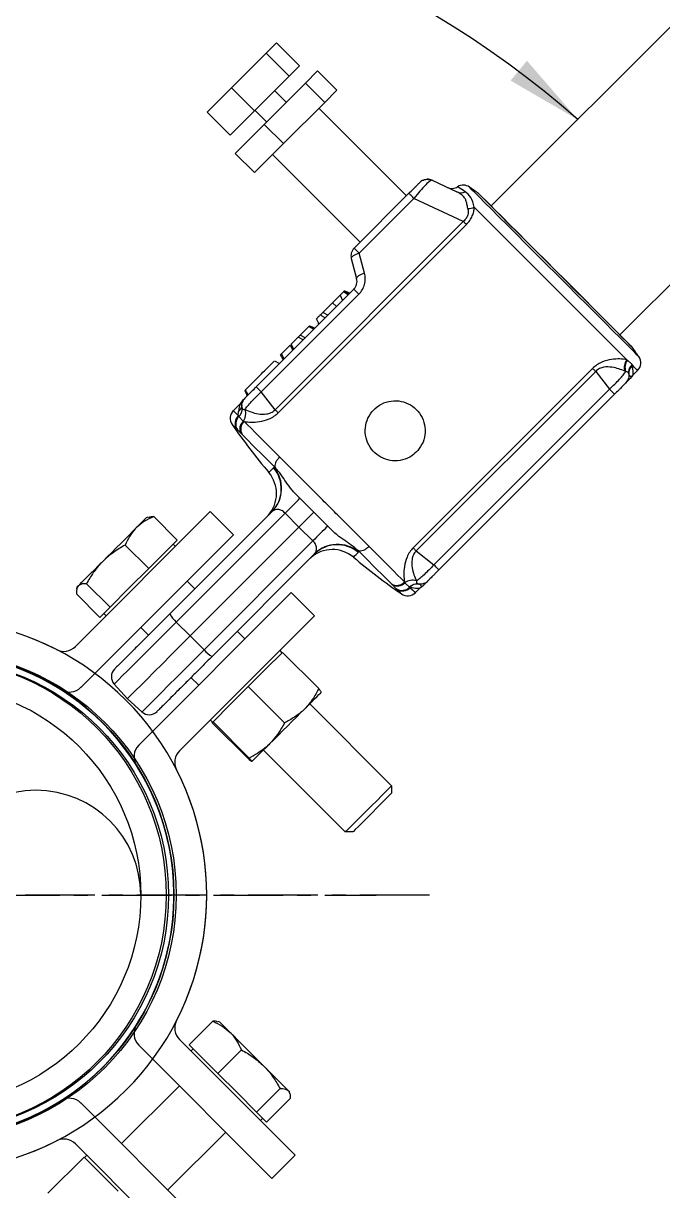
# Model space of a CAD drawing. Header units: millimetres. Extents: x 0 to 42050, y 0 to 29700.
# Drawn here: x 10502 to 11648, y 18026 to 20118 of the extents above; entities that cross this region are included whole.
import ezdxf

# ---------------------------------------------------------------- set-up
doc = ezdxf.new("R2010")
doc.units = ezdxf.units.MM
doc.header["$LTSCALE"] = 50
doc.linetypes.add('CENTERX2', pattern=[4, 2.5, -0.5, 0.5, -0.5])
doc.layers.add('9', color=7, linetype='Continuous')
doc.layers.add('KVC', color=7, linetype='Continuous')

msp = doc.modelspace()

# ---------------------------------------------------------------- linework, layer by layer
at = {"color": 1, "linetype": 'CENTERX2', "elevation": 0}
for points in [[(9442.9, 18555.2), (11134.6, 18555.2)], [(11230.4, 18555.2), (9538.7, 18555.2)]]:
    msp.add_lwpolyline(points, dxfattribs=at)
at = {"color": 1}
msp.add_arc((10338.7, 18627.4), 1754.1, 48.6832, 90, dxfattribs=at)
msp.add_solid([(11375.8, 20015.1), (11405.2, 20050.6), (11496.7, 19944.8)], dxfattribs=at)
at = {"layer": '9', "color": 7}
for centre, radius in [((10334.6, 18555.4), 437.6), ((10338.7, 18555.4), 437.6), ((10334.6, 18555.4), 423.7), ((10338.7, 18555.4), 423.7)]:
    msp.add_circle(centre, radius, dxfattribs=at)
at = {"layer": '9'}
msp.add_circle((10336.7, 18555.2), 376.1, dxfattribs=at)
msp.add_circle((10336.7, 18555.2), 376.1, dxfattribs=at)
msp.add_arc((10524.7, 18555.2), 188, 0, 180, dxfattribs=at)
at = {"layer": 'KVC', "color": 3, "linetype": 'Continuous', "lineweight": 25}
for p, q in [((11340.9, 19790.4), (12176.2, 20625.7)), ((12416.8, 20404.4), (11571.8, 19559.5)), ((11235.1, 19836.5), (11279.7, 19815.7)), ((11095.3, 19714.9), (11193.5, 19813.1)), ((11193.7, 19812.9), (11193.5, 19813.1)), ((11194.1, 19812.4), (11193.7, 19812.9)), ((11194.9, 19811.6), (11194.1, 19812.4)), ((11196, 19810.6), (11194.9, 19811.6)), ((11202.6, 19804), (11104.4, 19705.8)), ((11197.3, 19809.2), (11196, 19810.6)), ((11198.9, 19807.7), (11197.3, 19809.2)), ((11200.7, 19805.9), (11198.9, 19807.7)), ((11202.6, 19804), (11200.7, 19805.9)), ((11291, 19762.7), (11202.6, 19804)), ((11291, 19762.7), (10953.6, 19425.3)), ((10959.1, 19419.7), (11296.6, 19757.2)), ((11090.2, 19696), (11099.8, 19660.2)), ((11114, 19670), (11104.4, 19705.8)), ((10919.6, 19466.2), (11094.7, 19641.3)), ((10928.7, 19457.1), (11103.8, 19632.2)), ((11056.3, 19616.7), (11070.1, 19630.5)), ((11070.1, 19630.5), (11074.5, 19621)), ((11084.4, 19630.9), (11076.3, 19636.7)), ((11039.1, 19599.5), (11056.3, 19616.7)), ((11056.3, 19616.7), (11063.7, 19610.3)), ((11048.1, 19594.7), (11039.1, 19599.5)), ((10998.3, 19558.7), (11013.8, 19574.2)), ((11013.8, 19574.2), (11015.2, 19575.6)), ((11013.8, 19574.2), (11023, 19569.6)), ((11015.2, 19575.6), (11024.6, 19571.2)), ((10965, 19525.4), (10980.8, 19541.1)), ((10980.8, 19541.1), (10985.3, 19531.9)), ((10987, 19533.6), (10982.4, 19542.8)), ((10998.3, 19558.7), (10994.9, 19555.4)), ((11003.9, 19550.5), (10994.9, 19555.4)), ((11007.6, 19554.1), (10998.3, 19558.7)), ((10969.6, 19516.2), (10965, 19525.4)), ((10952.3, 19512.7), (10961.7, 19508.3)), ((11522.8, 19499.4), (11201.1, 19177.7)), ((11584.1, 19514.9), (11585.2, 19514.3)), ((11593.6, 19506.1), (11585.2, 19514.3)), ((11593.6, 19506.1), (11593.9, 19505.5)), ((11593.9, 19505.5), (11594.2, 19504.8)), ((11206.7, 19172.1), (11528.4, 19493.8)), ((11528.4, 19493.8), (11553.1, 19462.2)), ((11582.1, 19493.6), (11580.7, 19494.3)), ((11587.7, 19490.2), (11587.8, 19489.1)), ((11587.8, 19489.3), (11587.7, 19489.8)), ((11593, 19484.5), (11590.2, 19481.1)), ((11603.3, 19495.6), (11595.7, 19487.9)), ((10928.7, 19457.1), (10919.6, 19466.2)), ((10953.6, 19425.3), (10928.7, 19457.1)), ((11553.1, 19462.2), (11238.3, 19147.4)), ((10878.7, 19423.6), (10891.9, 19436.9)), ((10891.9, 19436.8), (10894.9, 19440.6)), ((11562.2, 19453.1), (11247.4, 19138.3)), ((10887.6, 19414.6), (10887.8, 19422.1)), ((10887.6, 19414.6), (10888.3, 19413)), ((10894.1, 19429), (10894, 19430.1)), ((10894.1, 19429), (10894.4, 19428.6)), ((10894.4, 19428.6), (10895.1, 19427.6)), ((10894.4, 19426.8), (10894.4, 19428.2)), ((10896.6, 19405), (10888.3, 19413)), ((10896.6, 19405), (10898.1, 19404.2)), ((10885.9, 19389.3), (10884.8, 19390.4)), ((10885.9, 19389.3), (10893.4, 19381.9)), ((10894.5, 19380.7), (10893.4, 19381.9)), ((10950.9, 19321.2), (10942.4, 19312.7)), ((10951.7, 19321.6), (10950.9, 19321.2)), ((10953.7, 19321.6), (10951.7, 19321.6)), ((11023.2, 19241.8), (10998, 19266.7)), ((10595.5, 19000.8), (10837.3, 19242.6)), ((10764.6, 19059.2), (10947.8, 19242.4)), ((10971.5, 19239.9), (10776.4, 19044.8)), ((10837.3, 19242.6), (10878.8, 19201.1)), ((10940.8, 19235.6), (10939.9, 19234.6)), ((10947.8, 19242.4), (10948.9, 19243.4)), ((10971.5, 19239.9), (10996.3, 19214.8)), ((11048.1, 19216.5), (11023.2, 19241.8)), ((10996.3, 19214.8), (10801.2, 19019.8)), ((10996.3, 19214.8), (11021.3, 19190.1)), ((10878.8, 19201.1), (10605.4, 18927.7)), ((10770.9, 19184.5), (10775.1, 19180.3)), ((11021.3, 19190.1), (10826.2, 18995)), ((11023.8, 19166.4), (10840.6, 18983.2)), ((11024.8, 19167.5), (11023.8, 19166.4)), ((11102.6, 19169.4), (11103.1, 19170.3)), ((11103, 19172.3), (11103.1, 19170.3)), ((11206.7, 19172.1), (11238.3, 19147.4)), ((11016, 19158.5), (11017, 19159.4)), ((10795.8, 19118.1), (10809.7, 19104.3)), ((11162.1, 19113.1), (11163.2, 19112.1)), ((11163.2, 19112.1), (11170.7, 19104.5)), ((11171.2, 19104.1), (11170.7, 19104.5)), ((11171.8, 19103.5), (11171.2, 19104.1)), ((11185.6, 19116.7), (11186.3, 19115.3)), ((11194.5, 19107), (11186.3, 19115.3)), ((11195.1, 19106.7), (11194.5, 19107)), ((11196, 19106.3), (11195.1, 19106.7)), ((11212.6, 19104.9), (11205, 19097.3)), ((11208.1, 19113.3), (11206.6, 19115.2)), ((11209.4, 19113.5), (11207.5, 19114)), ((11219.4, 19110.3), (11216, 19107.5)), ((10982.5, 19097.4), (10709.1, 18824)), ((11024, 19055.9), (10982.5, 19097.4)), ((10650.6, 19055.9), (10646.5, 19060)), ((10801.2, 19019.8), (10776.4, 19044.8)), ((10726.7, 19021.3), (10712.9, 19035.2)), ((10826.2, 18995), (10801.2, 19019.8)), ((10885.7, 19028.2), (10899.5, 19014.4)), ((10688.7, 18907.3), (10665.1, 18933.5)), ((10816.6, 18931.4), (10802.7, 18945.3)), ((10714.9, 18883.6), (10688.7, 18907.3)), ((10841.5, 18865.1), (10837.3, 18869.2)), ((10840.6, 18864.3), (10841.5, 18865.1)), ((10841.5, 18865.1), (10842.3, 18865.9)), ((10709.1, 18286.5), (10947.9, 18047.7)), ((10989.4, 18089.2), (10782.2, 18296.4)), ((10806.9, 18280), (10802.7, 18275.8)), ((10782, 18213.6), (10678.3, 18109.9)), ((10605.4, 18182.8), (10844.2, 17944)), ((10927.2, 18151.4), (10931.3, 18155.5)), ((10761.3, 18026.9), (10865, 18130.6)), ((10802.7, 17902.5), (10595.5, 18109.7)), ((10947.9, 18047.7), (10989.4, 18089.2))]:
    msp.add_line(p, q, dxfattribs=at)
at = {"layer": 'KVC', "color": 7, "linetype": 'Continuous', "lineweight": 25}
for p, q in [((10937.5, 20064.5), (10875.3, 20002.4)), ((10955.9, 20083), (10937.5, 20064.5)), ((10937.5, 20064.5), (10979, 20023.1)), ((10955.9, 20083), (10997.4, 20041.5)), ((10997.4, 20041.5), (10979, 20023.1)), ((10979, 20023.1), (10916.8, 19960.9)), ((11029.8, 20032.4), (11007.9, 20010.5)), ((11029.8, 20032.4), (11064.4, 19997.8)), ((10875.3, 20002.4), (10831.6, 19958.6)), ((10875.3, 20002.4), (10916.8, 19960.9)), ((11007.9, 20010.5), (10934.1, 19936.7)), ((11007.9, 20010.5), (11042.5, 19975.9)), ((10952.9, 19996.9), (10973.6, 19976.2)), ((11064.4, 19997.8), (11042.5, 19975.9)), ((10831.6, 19958.6), (10873.1, 19917.1)), ((10916.8, 19960.9), (10873.1, 19917.1)), ((10938.3, 19940.9), (10917.6, 19961.7)), ((11042.5, 19975.9), (10968.6, 19902.1)), ((11032, 19965.5), (11189, 19808.5)), ((10934.1, 19936.7), (10882.1, 19884.7)), ((10934.1, 19936.7), (10968.6, 19902.1)), ((10968.6, 19902.1), (10916.7, 19850.2)), ((10882.1, 19884.7), (10916.7, 19850.2)), ((11106, 19725.6), (10949.1, 19882.5)), ((10723.2, 19232.2), (10726.5, 19233.1)), ((10778, 19191.6), (10735.9, 19233.7)), ((10752.4, 19166), (10778, 19191.6)), ((10726.9, 19140.4), (10684.7, 19182.6)), ((10726.9, 19140.4), (10752.4, 19166)), ((10692.2, 19105.8), (10726.9, 19140.4)), ((10597.9, 19104.5), (10598.8, 19107.8)), ((10600.8, 19109.8), (10598.8, 19107.8)), ((10657.6, 19071.1), (10615.4, 19113.3)), ((10657.6, 19071.1), (10692.2, 19105.8)), ((10639.4, 19053), (10597.3, 19095.1)), ((10639.4, 19053), (10648.5, 19062.1)), ((10648.5, 19062.1), (10657.6, 19071.1)), ((10936, 18959.7), (10966.7, 18990.3)), ((10966.7, 18990.3), (11031.7, 18925.4)), ((10905.4, 18929), (10936, 18959.7)), ((10873.8, 18897.4), (10905.4, 18929)), ((10905.4, 18929), (10970.3, 18864)), ((11015.7, 18898.3), (11162.5, 18751.4)), ((10840.6, 18864.3), (10905.6, 18799.3)), ((10842.3, 18865.9), (10907.3, 18801)), ((11079.5, 18668.5), (10932.7, 18815.3)), ((11162.5, 18751.4), (11162.5, 18738.1)), ((11080.9, 18669.8), (11079.5, 18668.5)), ((11092.9, 18668.5), (11079.5, 18668.5)), ((11094, 18669.6), (11092.9, 18668.5)), ((10799.8, 18287), (10842, 18329.2)), ((10854.6, 18327.7), (10851.3, 18328.6)), ((10825.4, 18261.5), (10799.8, 18287)), ((10851, 18235.9), (10893.1, 18278.1)), ((10851, 18235.9), (10825.4, 18261.5)), ((10885.6, 18201.3), (10851, 18235.9)), ((10920.2, 18166.6), (10885.6, 18201.3)), ((10920.2, 18166.6), (10962.4, 18208.8)), ((10979.9, 18199.9), (10979, 18203.2)), ((10938.4, 18148.5), (10980.5, 18190.6)), ((10929.3, 18157.5), (10920.2, 18166.6)), ((10938.4, 18148.5), (10929.3, 18157.5)), ((10611.1, 18085.8), (10546.1, 18020.9)), ((10641.8, 18055.1), (10611.1, 18085.8)), ((10616.1, 18089.2), (10611.9, 18085)), ((10672.5, 18024.5), (10641.8, 18055.1))]:
    msp.add_line(p, q, dxfattribs=at)
at = {"layer": 'KVC', "color": 2, "linetype": 'Continuous', "lineweight": 25}
for p, q in [((10782.2, 18814.1), (11024, 19055.9)), ((10961.8, 18993.7), (10965.9, 18989.5)), ((10842.3, 18865.9), (10873.8, 18897.4))]:
    msp.add_line(p, q, dxfattribs=at)
at = {"layer": 'KVC', "color": 3, "linetype": 'Continuous', "lineweight": 25, "elevation": 0, "flags": 128}
for points in [[(11605.5, 19520.6), (11605.3, 19520.9), (11603, 19523.2), (11598.4, 19527.7), (11591.7, 19534.5), (11582.8, 19543.3), (11572, 19554.1), (11559.4, 19566.7), (11545.2, 19580.9), (11529.7, 19596.5), (11512.9, 19613.2), (11495.3, 19630.8), (11477.1, 19649.1), (11458.5, 19667.7), (11439.8, 19686.4), (11421.3, 19704.8), (11403.3, 19722.8), (11386.1, 19740), (11370, 19756.2), (11355, 19771.1), (11341.6, 19784.5), (11329.9, 19796.2), (11320.1, 19806.1), (11312.3, 19813.9), (11306.6, 19819.5), (11303.2, 19823), (11302, 19824.1)], [(11593.9, 19537), (11592.7, 19538.2), (11589.2, 19541.7), (11583.4, 19547.5), (11575.4, 19555.5), (11565.4, 19565.5), (11553.5, 19577.4), (11540, 19590.9), (11525, 19605.9), (11508.9, 19622.1), (11491.8, 19639.1), (11474.1, 19656.8), (11456.2, 19674.8), (11438.2, 19692.7), (11420.5, 19710.4), (11403.5, 19727.5), (11387.3, 19743.6), (11372.3, 19758.6), (11358.8, 19772.1), (11346.9, 19784), (11336.9, 19794), (11328.9, 19802), (11323.1, 19807.8), (11319.6, 19811.3), (11318.5, 19812.5)], [(11320.8, 19810.4), (11322, 19809.3), (11325.5, 19805.8), (11331.2, 19800.1), (11339, 19792.3), (11348.8, 19782.4), (11360.5, 19770.7), (11373.9, 19757.4), (11388.6, 19742.7), (11404.5, 19726.8), (11421.3, 19710), (11438.7, 19692.6), (11456.3, 19674.9), (11474, 19657.2), (11491.4, 19639.9), (11508.2, 19623.1), (11524.1, 19607.2), (11538.8, 19592.4), (11552.2, 19579.1), (11563.9, 19567.4), (11573.7, 19557.6), (11581.5, 19549.7), (11587.2, 19544), (11590.7, 19540.6), (11591.9, 19539.4)], [(11584.1, 19514.9), (11573.4, 19525.5), (11560.6, 19538.3), (11546, 19552.9), (11529.7, 19569.2), (11512, 19586.9), (11493.3, 19605.7), (11473.6, 19625.3), (11453.5, 19645.4), (11433.2, 19665.8), (11412.9, 19686), (11393.1, 19705.8), (11374.1, 19724.9), (11356, 19742.9), (11339.3, 19759.7), (11324.1, 19774.8), (11310.7, 19788.2)], [(11296.6, 19757.2), (11296, 19757.8), (11295.4, 19758.4), (11294.7, 19759.1), (11294, 19759.7), (11293.3, 19760.5), (11292.6, 19761.2), (11291.8, 19762), (11291, 19762.7)], [(11104.4, 19705.8), (11102.5, 19707.7), (11100.7, 19709.4), (11099.1, 19711), (11097.8, 19712.4), (11096.7, 19713.4), (11095.9, 19714.2), (11095.4, 19714.7), (11095.3, 19714.9)], [(11104.4, 19705.8), (11101.3, 19704.7), (11098.4, 19703.4), (11095.8, 19702.1), (11093.7, 19700.8), (11092, 19699.5), (11090.8, 19698.2), (11090.2, 19697), (11090.2, 19696)], [(11114, 19670), (11110.8, 19668.9), (11108, 19667.7), (11105.4, 19666.4), (11103.3, 19665), (11101.6, 19663.7), (11100.4, 19662.5), (11099.8, 19661.3), (11099.8, 19660.2)], [(11078.2, 19638.6), (11082.9, 19636.4), (11087.6, 19634.2)], [(11103.8, 19632.2), (11101.9, 19634.1), (11100.1, 19635.9), (11098.6, 19637.5), (11097.2, 19638.8), (11096.2, 19639.9), (11095.4, 19640.7), (11094.9, 19641.2), (11094.7, 19641.3)], [(11015.3, 19575.7), (11020, 19573.5), (11024.7, 19571.2)], [(11528.4, 19493.8), (11527.6, 19494.6), (11526.8, 19495.4), (11526.1, 19496.1), (11525.4, 19496.8), (11524.7, 19497.5), (11524, 19498.1), (11523.4, 19498.8), (11522.8, 19499.4)], [(11603.3, 19495.6), (11602.8, 19496.2), (11601, 19497.9), (11598.2, 19500.8), (11594.2, 19504.8)], [(11562.2, 19453.1), (11562, 19453.2), (11561.5, 19453.7), (11560.8, 19454.5), (11559.7, 19455.6), (11558.4, 19456.9), (11556.8, 19458.5), (11555, 19460.2), (11553.1, 19462.2)], [(10878.7, 19423.6), (10879.2, 19423), (10880.9, 19421.3), (10883.7, 19418.5), (10887.6, 19414.6)], [(10895.1, 19427.6), (10895.8, 19426.5), (10897.4, 19425.8), (10899.1, 19425.6), (10899.5, 19425.6), (10899.6, 19425.6), (10899.6, 19425.6), (10899.6, 19425.6), (10899.7, 19425.6), (10899.7, 19425.6), (10899.7, 19425.6), (10899.7, 19425.6), (10899.7, 19425.6)], [(10953.6, 19425.3), (10954.3, 19424.5), (10955.1, 19423.7), (10955.8, 19423), (10956.6, 19422.3), (10957.2, 19421.6), (10957.9, 19420.9), (10958.5, 19420.3), (10959.1, 19419.7)], [(10876.5, 19398.8), (10877, 19398.3), (10878.6, 19396.7), (10881.2, 19394.1), (10884.8, 19390.4)], [(10961.7, 19340.6), (10951.8, 19350.4), (10942.5, 19359.8), (10933.6, 19368.7), (10925.3, 19377), (10917.5, 19384.8), (10910.4, 19391.9), (10903.9, 19398.4), (10898.1, 19404.2)], [(10953.7, 19321.6), (10944.6, 19330.7), (10935.9, 19339.4), (10927.6, 19347.7), (10919.8, 19355.4), (10912.6, 19362.6), (10906, 19369.3), (10899.9, 19375.3), (10894.5, 19380.7)], [(11094.1, 19160.9), (11094.6, 19161.5), (11096.2, 19163.1), (11098.9, 19165.7), (11102.6, 19169.4)], [(11162.1, 19113.1), (11156.7, 19118.5), (11150.7, 19124.6), (11144.1, 19131.2), (11136.8, 19138.4), (11129.1, 19146.2), (11120.8, 19154.4), (11112.1, 19163.2), (11103, 19172.3)], [(11185.6, 19116.7), (11179.8, 19122.5), (11173.3, 19129), (11166.2, 19136.1), (11158.4, 19143.8), (11150.1, 19152.2), (11141.2, 19161.1), (11131.8, 19170.4), (11122, 19180.2)], [(11201.1, 19177.7), (11201.7, 19177.1), (11202.3, 19176.5), (11203, 19175.8), (11203.7, 19175.1), (11204.4, 19174.4), (11205.1, 19173.7), (11205.9, 19172.9), (11206.7, 19172.1)], [(11247.4, 19138.3), (11247.3, 19138.5), (11246.8, 19138.9), (11246, 19139.7), (11244.9, 19140.8), (11243.6, 19142.1), (11242, 19143.7), (11240.3, 19145.5), (11238.3, 19147.4)], [(11171.8, 19103.5), (11175.4, 19099.8), (11178.1, 19097.2), (11179.7, 19095.6), (11180.2, 19095.1)], [(11196, 19106.3), (11199.9, 19102.4), (11202.7, 19099.5), (11204.4, 19097.8), (11205, 19097.3)], [(11214.8, 19112.6), (11212.6, 19112.6), (11210.3, 19112.8)], [(10776.4, 19044.8), (10759.3, 19027.8), (10742.9, 19011.3), (10727.3, 18995.7), (10712.9, 18981.3), (10700, 18968.4), (10688.8, 18957.3), (10679.6, 18948.1), (10672.6, 18941), (10667.8, 18936.2), (10665.4, 18933.8), (10665.1, 18933.5)], [(10801.2, 19019.8), (10783.9, 19002.5), (10767.3, 18985.9), (10751.6, 18970.1), (10737, 18955.6), (10724, 18942.6), (10712.7, 18931.3), (10703.4, 18922), (10696.3, 18914.8), (10691.4, 18910), (10689, 18907.6), (10688.7, 18907.3)], [(10826.2, 18995), (10809.2, 18977.9), (10792.7, 18961.4), (10777.1, 18945.9), (10762.7, 18931.5), (10749.8, 18918.6), (10738.7, 18907.4), (10729.5, 18898.2), (10722.4, 18891.1), (10717.6, 18886.4), (10715.2, 18883.9), (10714.9, 18883.6)]]:
    msp.add_lwpolyline(points, dxfattribs=at)
at = {"layer": 'KVC', "color": 7, "linetype": 'Continuous', "lineweight": 25, "elevation": 0, "flags": 128}
for points in [[(10704.7, 19213.7), (10710.1, 19219.1), (10714.7, 19223.7), (10718.3, 19227.3), (10721, 19230), (10722.7, 19231.6), (10723.2, 19232.2), (10723.2, 19232.2)], [(10644.5, 19153.5), (10652.5, 19161.5), (10660.6, 19169.6), (10668.7, 19177.7), (10676.7, 19185.7), (10684.5, 19193.4), (10691.8, 19200.7), (10698.6, 19207.5), (10704.7, 19213.7)], [(10600.8, 19109.8), (10603.4, 19112.3), (10606.9, 19115.9), (10611.4, 19120.4), (10616.7, 19125.7), (10622.8, 19131.8), (10629.6, 19138.5), (10636.8, 19145.8), (10644.5, 19153.5)], [(11006.6, 18889.1), (11013.2, 18895.8), (11019.2, 18901.8), (11024.4, 18907), (11028.8, 18911.4), (11032.2, 18914.8), (11034.7, 18917.2), (11036.1, 18918.6), (11036.4, 18919)], [(10944.4, 18826.9), (10951.7, 18834.3), (10959.5, 18842.1), (10967.5, 18850.1), (10975.7, 18858.2), (10983.8, 18866.3), (10991.7, 18874.3), (10999.3, 18881.9), (11006.6, 18889.1)], [(10912, 18794.6), (10912.7, 18795.3), (10914.5, 18797.1), (10917.3, 18799.9), (10921.1, 18803.6), (10925.7, 18808.3), (10931.2, 18813.8), (10937.5, 18820.1), (10944.4, 18826.9)], [(11162.5, 18751.4), (11161.4, 18750.4), (11158, 18747), (11152.5, 18741.4), (11145.1, 18734), (11136.3, 18725.2), (11126.6, 18715.5), (11116.6, 18705.5), (11106.9, 18695.8), (11097.9, 18686.9), (11090.4, 18679.3), (11084.6, 18673.5), (11080.9, 18669.8)], [(11162.5, 18738.1), (11162.5, 18738.1), (11161.3, 18736.9), (11157.7, 18733.3), (11152.2, 18727.8), (11144.9, 18720.5), (11136.5, 18712.1), (11127.5, 18703.1), (11118.5, 18694.1), (11110.1, 18685.7), (11102.9, 18678.5), (11097.4, 18673), (11094, 18669.6)], [(10873.1, 18309.2), (10867.7, 18314.6), (10863.1, 18319.1), (10859.5, 18322.8), (10856.8, 18325.5), (10855.2, 18327.1), (10854.6, 18327.7), (10854.6, 18327.7)], [(10933.3, 18249), (10925.3, 18256.9), (10917.2, 18265.1), (10909.1, 18273.2), (10901.1, 18281.2), (10893.4, 18288.9), (10886.1, 18296.2), (10879.3, 18303), (10873.1, 18309.2)], [(10977, 18205.3), (10974.5, 18207.8), (10970.9, 18211.4), (10966.4, 18215.9), (10961.1, 18221.2), (10955, 18227.3), (10948.3, 18234), (10941, 18241.3), (10933.3, 18249)], [(10977, 18205.3), (10978.6, 18203.7), (10979, 18203.2)]]:
    msp.add_lwpolyline(points, dxfattribs=at)
at = {"layer": 'KVC', "color": 3, "linetype": 'Continuous', "lineweight": 25}
for centre, radius, start, end in [((11226.8, 19818.7), 19.6, 113.976, 135), ((11226.8, 19818.7), 19.6, 65, 91.932), ((11286.6, 19831), 16.9, 245.7105, 296.5766), ((11290.8, 19808.1), 19.6, 55.1141, 120.527), ((10603, 18821.6), 1222.2, 54.1691, 55.1141), ((11307, 19796.6), 19.6, 45, 54.1691), ((11300.2, 19812.8), 26.8, 267.6205, 293.0525), ((11109.1, 19701), 19.6, 135, 195), ((11578, 19525.6), 19.6, 35.8309, 45), ((10603, 18821.6), 1222.2, 34.8859, 35.8309), ((11589.5, 19509.4), 19.6, 315, 34.8859), ((11602, 19501.3), 22.5, 143.0082, 198.2377), ((11603, 19501), 22.1, 143.2198, 199.5281), ((11604.8, 19492.8), 17.4, 130.292, 188.6881), ((11605, 19492.1), 17.4, 129.733, 187.5566), ((11605.4, 19491.1), 17.7, 129.4505, 185.7859), ((11568.4, 19486.9), 19.6, 315, 343.2823), ((11609.5, 19474.1), 19.6, 135, 147.8386), ((10913.4, 19432.3), 19.6, 135, 163.6738), ((10892.4, 19409.9), 19.4, 135, 214.8797), ((10900.9, 19400.8), 19.1, 133.8077, 212.9037), ((10876.9, 19426.2), 17.5, 310.9303, 9.0214), ((11879.1, 20097.7), 1222.2, 214.8797, 219.9637), ((10902, 19399.7), 19.1, 135.5642, 212.8112), ((10910.8, 19390.3), 18.9, 132.4697, 210.3629), ((10897.4, 19275), 58.7, 318.6679, 39.9637), ((10906.4, 19283.5), 58.3, 315.2523, 40.2781), ((10906.1, 19284.1), 59.1, 316.4289, 39.4082), ((10422, 19810.1), 791.9, 313.937, 316.6613), ((11591.6, 18640.6), 791.9, 133.3387, 136.063), ((11065.5, 19124.7), 59.1, 50.5918, 133.5711), ((11056.4, 19116), 58.7, 50.0363, 131.3203), ((11064.9, 19125), 58.3, 49.722, 134.7475), ((11879.1, 20097.7), 1222.2, 230.0363, 235.1203), ((11171.7, 19129.4), 18.9, 239.637, 317.5306), ((11172.7, 19128.3), 18.8, 239.4159, 316.2441), ((11181.1, 19120.6), 19.1, 237.2033, 314.5802), ((11181.5, 19120.2), 19.1, 237.1689, 315.2209), ((11182.2, 19119.5), 19.1, 237.1143, 316.2026), ((11199.6, 19097.5), 22.2, 70.6729, 126.6257), ((11207.7, 19095.6), 17.4, 81.2848, 139.2743), ((11208.4, 19095.5), 17.4, 82.4217, 139.925), ((11226.4, 19091), 19.6, 122.1614, 135), ((11213.6, 19132.1), 19.6, 293.3441, 315), ((11191.3, 19111), 19.4, 235.1203, 315), ((10807.8, 19082.4), 49, 208.2697, 230.179), ((10336.7, 18555.2), 494.3, 62.9462, 207.0538), ((10336.7, 18555.2), 494.3, 332.9462, 117.0538), ((10574.8, 19021.5), 29.3, 242.9462, 315), ((10336.7, 18555.2), 435.6, 57.7572, 212.2428), ((10336.7, 18555.2), 435.6, 327.7572, 122.2428), ((10863.9, 19026.3), 49, 219.8215, 241.7291), ((10679.6, 18946.6), 19.6, 135, 222), ((10584.7, 18948.5), 29.3, 237.7572, 315), ((10728, 18898.2), 19.6, 228, 315), ((10729.9, 18803.3), 29.3, 135, 212.2428), ((10803, 18793.4), 29.3, 135, 207.0538), ((10336.7, 18555.2), 435.6, 147.7572, 302.2428), ((10336.7, 18555.2), 435.6, 237.7572, 32.2428), ((10336.7, 18555.2), 494.3, 152.9462, 297.0538), ((10336.7, 18555.2), 494.3, 242.9462, 27.0538), ((10803, 18317.1), 29.3, 152.9462, 225), ((10729.9, 18307.2), 29.3, 147.7572, 225), ((10584.7, 18162), 29.3, 45, 122.2428), ((10574.8, 18088.9), 29.3, 45, 117.0538)]:
    msp.add_arc(centre, radius, start, end, dxfattribs=at)
for points, knots in [([(11193.5, 19813.1), (11196, 19815.6), (11199.9, 19819.4), (11204.4, 19824), (11207.5, 19827.1), (11210, 19829.6), (11212.4, 19831.9), (11212.7, 19832.3), (11213, 19832.6)], [0, 0, 0, 0, 0.244672, 0.372857, 0.500002, 0.627029, 0.755328, 1, 1, 1, 1]), ([(11235.1, 19836.5), (11234, 19836.3), (11231.9, 19836), (11224, 19828.9), (11213.7, 19817.7), (11206.2, 19808.5), (11202.6, 19804)], [0, 0, 0, 0, 0.2429669, 0.5000015, 0.7570334, 1, 1, 1, 1]), ([(11217.6, 19836), (11218.9, 19836.6), (11221.6, 19837.8), (11225.9, 19838.3), (11230, 19837.9), (11232.4, 19836.8), (11233.5, 19836.3)], [0, 0, 0, 0, 0.254436, 0.509296, 0.759234, 1, 1, 1, 1]), ([(11262.3, 19823.8), (11263.8, 19823.2), (11266.7, 19822.1), (11271.6, 19821.8), (11276.4, 19822.6), (11279.3, 19824.1), (11280.7, 19824.8)], [0, 0, 0, 0, 0.247324, 0.500948, 0.754104, 1, 1, 1, 1]), ([(11299.1, 19786.1), (11298.6, 19788.7), (11297.7, 19793.9), (11296, 19800), (11293, 19805.9), (11287.7, 19811.4), (11282.4, 19814.2), (11279.7, 19815.7)], [0, 0, 0, 0, 0.175163, 0.342744, 0.499838, 0.74912, 1, 1, 1, 1]), ([(11294.2, 19815.9), (11290, 19818.7), (11282, 19823.9), (11281.5, 19824.3), (11281.2, 19824.5)], [0, 0, 0, 0, 0.525758, 1, 1, 1, 1]), ([(11310.7, 19788.2), (11308.9, 19794.6), (11305.1, 19807.5), (11297.8, 19813.1), (11294.2, 19815.9)], [0, 0, 0, 0, 0.499445, 1, 1, 1, 1]), ([(11299.1, 19786.1), (11299.4, 19784.1), (11299.9, 19780.3), (11299.2, 19774.1), (11296.5, 19767.8), (11292.8, 19764.4), (11291, 19762.7)], [0, 0, 0, 0, 0.272777, 0.500434, 0.749878, 1, 1, 1, 1]), ([(11296.6, 19757.2), (11298.7, 19759.6), (11303.1, 19764.4), (11307.3, 19772.5), (11310, 19780.6), (11310.5, 19785.6), (11310.7, 19788.2)], [0, 0, 0, 0, 0.25094, 0.499242, 0.738392, 1, 1, 1, 1]), ([(11103.8, 19632.2), (11106, 19634.8), (11110.5, 19640), (11114.4, 19649.7), (11115.9, 19660), (11114.6, 19666.7), (11114, 19670)], [0, 0, 0, 0, 0.241354, 0.493336, 0.749022, 1, 1, 1, 1]), ([(11094.7, 19641.3), (11095.8, 19642.6), (11098.1, 19645.3), (11100, 19650.1), (11100.7, 19655.2), (11100.1, 19658.5), (11099.8, 19660.2)], [0, 0, 0, 0, 0.2313475, 0.4759945, 0.7195793, 1, 1, 1, 1]), ([(11076.3, 19636.7), (11075.8, 19636.2), (11074.8, 19635.2), (11073.2, 19633.6), (11071.9, 19632.3), (11070.9, 19631.3), (11070.2, 19630.6), (11069.8, 19630.2), (11070.1, 19630.5), (11070.1, 19630.5), (11070.1, 19630.5)], [0, 0, 0, 0, 0.0723334, 0.1446481, 0.2001943, 0.2560181, 0.3047503, 0.3911182, 0.7839019, 1, 1, 1, 1]), ([(11077.7, 19638.1), (11077.5, 19637.9), (11077.1, 19637.5), (11076.6, 19637), (11076.3, 19636.7)], [0, 0, 0, 0, 0.481982, 1, 1, 1, 1]), ([(11077.7, 19638.1), (11079, 19637.4), (11081.2, 19636.3), (11084.2, 19634.7), (11085.9, 19633.8), (11086.8, 19633.3)], [0, 0, 0, 0, 0.436607, 0.718305, 1, 1, 1, 1]), ([(11034.8, 19595.2), (11034.3, 19594.7), (11033, 19593.4), (11031, 19591.5), (11029.4, 19589.8), (11028.5, 19588.9), (11028, 19588.4), (11027.8, 19588.2), (11027.8, 19588.2), (11027.8, 19588.2)], [0, 0, 0, 0, 0.183403, 0.522091, 0.656508, 0.792213, 0.868913, 0.929008, 1, 1, 1, 1]), ([(11032.2, 19578.8), (11031.5, 19580.4), (11030, 19583.5), (11028.6, 19586.7), (11027.8, 19588.2)], [0, 0, 0, 0, 0.500002, 1, 1, 1, 1]), ([(11039.1, 19599.5), (11038.7, 19599.1), (11038, 19598.4), (11036.9, 19597.3), (11035.8, 19596.2), (11035, 19595.4), (11034.8, 19595.2)], [0, 0, 0, 0, 0.296082, 0.592152, 0.891061, 1, 1, 1, 1]), ([(11043, 19589.6), (11041.7, 19590.6), (11038.9, 19592.4), (11036.2, 19594.3), (11034.8, 19595.2)], [0, 0, 0, 0, 0.500001, 1, 1, 1, 1]), ([(11015.3, 19575.7), (11015.4, 19575.8), (11015.5, 19575.9), (11015.4, 19575.8), (11015.3, 19575.7), (11015.2, 19575.6)], [0, 0, 0, 0, 0.102365, 0.402083, 1, 1, 1, 1]), ([(10994.9, 19555.4), (10994.6, 19555), (10993.8, 19554.2), (10992.1, 19552.5), (10990, 19550.4), (10987.8, 19548.2), (10985.9, 19546.3), (10983.8, 19544.2), (10983, 19543.4), (10982.4, 19542.8)], [0, 0, 0, 0, 0.1047, 0.218407, 0.357681, 0.514315, 0.632637, 0.742377, 1, 1, 1, 1]), ([(10965, 19525.4), (10964.6, 19525), (10964, 19524.4), (10963.5, 19523.9), (10963.5, 19523.9), (10963.5, 19523.9)], [0, 0, 0, 0, 0.635622, 0.875114, 1, 1, 1, 1]), ([(10967.9, 19514.4), (10967.1, 19516), (10965.7, 19519.1), (10964.2, 19522.3), (10963.5, 19523.9)], [0, 0, 0, 0, 0.499994, 1, 1, 1, 1]), ([(10900.6, 19461), (10901.6, 19462), (10903.6, 19464), (10908.5, 19468.9), (10916, 19476.4), (10926.2, 19486.6), (10936.5, 19496.9), (10944.3, 19504.7), (10949.1, 19509.5), (10952.1, 19512.5), (10951.9, 19512.3), (10951.8, 19512.2)], [0, 0, 0, 0, 0.0744689, 0.1575571, 0.2548519, 0.4075341, 0.5711358, 0.6774603, 0.7834527, 0.9016713, 1, 1, 1, 1]), ([(11584.1, 19514.9), (11580, 19515.5), (11572.1, 19516.6), (11556.7, 19515.8), (11542.3, 19512.2), (11530.5, 19506.1), (11525.3, 19501.6), (11522.8, 19499.4)], [0, 0, 0, 0, 0.258085, 0.499506, 0.751926, 0.880248, 1, 1, 1, 1]), ([(11580.7, 19494.3), (11573.5, 19497.2), (11562.6, 19501.5), (11545.6, 19502.4), (11536.5, 19499.7), (11531.5, 19496.9), (11529.4, 19494.8), (11528.4, 19493.8)], [0, 0, 0, 0, 0.498661, 0.748501, 0.874746, 0.939231, 1, 1, 1, 1]), ([(11595.7, 19487.9), (11595.8, 19488.9), (11596.2, 19490.9), (11594.8, 19500.1), (11594.2, 19504.8)], [0, 0, 0, 0, 0.50123, 1, 1, 1, 1]), ([(11553.1, 19462.2), (11556.3, 19465.2), (11562.8, 19471.3), (11571.2, 19480), (11578.1, 19487.9), (11580.8, 19491.7), (11582.1, 19493.6)], [0, 0, 0, 0, 0.249665, 0.498478, 0.74209, 1, 1, 1, 1]), ([(11586.8, 19491.6), (11586.6, 19492), (11585.9, 19493.3), (11583.6, 19493.5), (11582.1, 19493.6)], [0, 0, 0, 0, 0.312223, 1, 1, 1, 1]), ([(11590.2, 19481.1), (11589.5, 19480.4), (11588.1, 19479), (11583.2, 19474.1), (11582.5, 19473.4), (11582.2, 19473.1)], [0, 0, 0, 0, 0.321356, 0.673135, 1, 1, 1, 1]), ([(11586.9, 19491.6), (11587.2, 19490.7), (11588, 19488.2), (11587.9, 19483.6), (11586.7, 19480.3), (11586.1, 19478.6)], [0, 0, 0, 0, 0.217215, 0.609083, 1, 1, 1, 1]), ([(11587.7, 19490.2), (11587.7, 19490.3), (11587.6, 19490.8), (11587.1, 19491.2), (11586.8, 19491.6)], [0, 0, 0, 0, 0.114036, 1, 1, 1, 1]), ([(11587, 19491.3), (11587.3, 19490.6), (11587.7, 19489.7), (11587.7, 19488.9), (11587.7, 19488.8)], [0, 0, 0, 0, 0.972107, 1, 1, 1, 1]), ([(11592.9, 19484.5), (11592.9, 19484.5), (11592.7, 19484.5), (11591.9, 19484.6), (11590.8, 19485), (11589.6, 19485.7), (11588.5, 19487), (11588, 19488.6), (11587.8, 19489.3)], [0, 0, 0, 0, 0.180147, 0.329244, 0.500355, 0.640102, 0.847201, 1, 1, 1, 1]), ([(10903.7, 19450.3), (10903, 19451.9), (10901.5, 19455), (10900.1, 19458.2), (10899.3, 19459.7)], [0, 0, 0, 0, 0.500005, 1, 1, 1, 1]), ([(10899.6, 19446.2), (10899.8, 19446.4), (10900.2, 19446.8), (10902.7, 19449.3), (10905.3, 19451.8), (10908.4, 19455), (10913.1, 19459.7), (10917.1, 19463.6), (10919.6, 19466.2)], [0, 0, 0, 0, 0.247485, 0.379032, 0.50893, 0.637281, 0.764819, 1, 1, 1, 1]), ([(10899.7, 19425.6), (10901, 19427.5), (10903.7, 19431.4), (10910.8, 19439.5), (10919.3, 19448.2), (10925.6, 19454.2), (10928.7, 19457.1)], [0, 0, 0, 0, 0.260583, 0.514957, 0.761294, 1, 1, 1, 1]), ([(10905.3, 19451.8), (10904.5, 19453.4), (10902.9, 19456.4), (10901.4, 19459.5), (10900.6, 19461)], [0, 0, 0, 0, 0.5, 1, 1, 1, 1]), ([(11582.2, 19473.1), (11582, 19472.8), (11581.6, 19472.4), (11579.1, 19470), (11576.5, 19467.4), (11573.3, 19464.2), (11568.7, 19459.5), (11564.7, 19455.6), (11562.2, 19453.1)], [0, 0, 0, 0, 0.247485, 0.379032, 0.508931, 0.637281, 0.764817, 1, 1, 1, 1]), ([(10891.9, 19436.8), (10891.2, 19435.6), (10889.7, 19433.2), (10888.4, 19425.8), (10887.8, 19422.1)], [0, 0, 0, 0, 0.4988936, 1, 1, 1, 1]), ([(10894.9, 19427.6), (10894.6, 19428.5), (10893.8, 19431), (10893.9, 19435.6), (10895.1, 19438.9), (10895.7, 19440.6)], [0, 0, 0, 0, 0.225006, 0.613016, 1, 1, 1, 1]), ([(10893.9, 19433.9), (10894, 19435.1), (10894.1, 19437.4), (10894.5, 19439.9), (10894.7, 19440.4), (10894.9, 19440.6)], [0, 0, 0, 0, 0.329299, 0.675689, 1, 1, 1, 1]), ([(10894.9, 19440.6), (10895, 19440.7), (10895.6, 19442.2), (10896.8, 19443.3), (10897.8, 19444.4)], [0, 0, 0, 0, 0.075173, 1, 1, 1, 1]), ([(11209.5, 19352.2), (11212.9, 19357.1), (11219.9, 19366.8), (11223.6, 19384.8), (11221.5, 19402.9), (11213.4, 19419.5), (11200.4, 19432.3), (11184.1, 19440.1), (11166.2, 19442.2), (11148.3, 19438.3), (11132.6, 19428.6), (11121.2, 19414.4), (11115.1, 19397.5), (11114.7, 19379.3), (11120.5, 19361.9), (11131.7, 19347.3), (11146.8, 19337.4), (11164.3, 19332.9), (11182.4, 19334.4), (11198.3, 19341.2), (11206.1, 19348.8), (11209.5, 19352.2)], [0, 0, 0, 0, 0.052929, 0.105819, 0.159639, 0.213738, 0.266673, 0.318838, 0.371736, 0.4258, 0.479674, 0.532216, 0.584391, 0.637701, 0.691906, 0.745388, 0.797696, 0.850144, 0.903814, 0.957985, 1, 1, 1, 1]), ([(10893.9, 19433.9), (10893.8, 19432.8), (10893.5, 19430.6), (10892.1, 19427.4), (10890.3, 19424.5), (10888.6, 19422.9), (10887.8, 19422.1)], [0, 0, 0, 0, 0.247878, 0.500051, 0.7522, 1, 1, 1, 1]), ([(10896.6, 19405), (10897.5, 19406.5), (10899.5, 19409.5), (10900.9, 19415), (10901.1, 19420.5), (10900.1, 19423.9), (10899.7, 19425.6)], [0, 0, 0, 0, 0.245739, 0.501012, 0.755743, 1, 1, 1, 1]), ([(10898.1, 19404.2), (10902.2, 19403.6), (10910.1, 19402.5), (10925.4, 19403.4), (10939.7, 19406.9), (10951.5, 19413), (10956.6, 19417.5), (10959.1, 19419.7)], [0, 0, 0, 0, 0.258212, 0.499505, 0.751869, 0.880201, 1, 1, 1, 1]), ([(10899.7, 19425.6), (10907, 19422.5), (10918, 19417.9), (10935.5, 19416.6), (10945, 19419.2), (10950.3, 19422.1), (10952.5, 19424.2), (10953.6, 19425.3)], [0, 0, 0, 0, 0.498734, 0.748558, 0.874811, 0.939405, 1, 1, 1, 1]), ([(10893.4, 19381.9), (10892.5, 19383.6), (10890.7, 19387.1), (10890.6, 19393.5), (10892.4, 19399.9), (10895.2, 19403.3), (10896.6, 19405)], [0, 0, 0, 0, 0.242549, 0.5, 0.757447, 1, 1, 1, 1]), ([(10961.7, 19340.6), (10960.1, 19338.9), (10957.1, 19335.6), (10954.2, 19330.2), (10952.8, 19325.1), (10953.4, 19322.8), (10953.7, 19321.6)], [0, 0, 0, 0, 0.2500005, 0.5000018, 0.749998, 1, 1, 1, 1]), ([(11122, 19180.2), (11115.8, 19186.4), (11103.4, 19198.9), (11083.4, 19218.9), (11062.8, 19239.5), (11041.8, 19260.4), (11020.9, 19281.4), (11000.3, 19302), (10980.3, 19322), (10967.9, 19334.4), (10961.7, 19340.6)], [0, 0, 0, 0, 0.124999, 0.249999, 0.375, 0.5, 0.625, 0.75, 0.875, 1, 1, 1, 1]), ([(10998, 19266.7), (10996.7, 19267.9), (10993.7, 19270.7), (10989, 19275.6), (10981.6, 19283.8), (10973.5, 19294.8), (10964.7, 19309), (10957.4, 19317.3), (10953.7, 19321.6)], [0, 0, 0, 0, 0.069727, 0.158577, 0.267617, 0.515846, 0.753065, 1, 1, 1, 1]), ([(10971.5, 19239.9), (10970.5, 19240.9), (10968.6, 19242.8), (10965.4, 19244.8), (10962.1, 19246.1), (10957.9, 19246.8), (10953.2, 19246.2), (10950.3, 19244.3), (10948.9, 19243.4)], [0, 0, 0, 0, 0.12301, 0.2505851, 0.3694019, 0.5002629, 0.7497059, 1, 1, 1, 1]), ([(10996.3, 19214.8), (11000.8, 19219.4), (11010, 19228.6), (11018.7, 19237.3), (11022.6, 19241.2), (11023.2, 19241.8)], [0, 0, 0, 0, 0.451319, 0.902621, 1, 1, 1, 1]), ([(11103, 19172.3), (11094.5, 19179.3), (11084, 19188), (11071.9, 19194.8), (11069.9, 19196.8), (11069.9, 19196.8), (11069.9, 19196.8), (11069.8, 19196.9), (11069.7, 19197), (11069.1, 19197.4), (11066.8, 19199.2), (11059.6, 19205), (11053, 19211.6), (11048.1, 19216.5)], [0, 0, 0, 0, 0.48104, 0.602181, 0.602187, 0.602227, 0.602336, 0.602744, 0.604322, 0.610506, 0.634933, 0.730908, 1, 1, 1, 1]), ([(11024.8, 19167.5), (11025.8, 19168.9), (11027.6, 19171.7), (11028.2, 19176.5), (11027.5, 19180.7), (11026.2, 19184), (11024.2, 19187.2), (11022.3, 19189.1), (11021.3, 19190.1)], [0, 0, 0, 0, 0.250383, 0.499913, 0.630837, 0.749678, 0.87712, 1, 1, 1, 1]), ([(11122, 19180.2), (11120.4, 19178.7), (11117, 19175.7), (11111.6, 19172.7), (11106.6, 19171.3), (11104.2, 19172), (11103, 19172.3)], [0, 0, 0, 0, 0.250002, 0.499995, 0.750001, 1, 1, 1, 1]), ([(11201.1, 19177.7), (11199, 19175.2), (11194.4, 19170.1), (11188.4, 19158.3), (11184.7, 19143.8), (11183.9, 19128.5), (11185, 19120.6), (11185.6, 19116.7)], [0, 0, 0, 0, 0.11976, 0.2485, 0.500441, 0.749848, 1, 1, 1, 1]), ([(11206.7, 19172.1), (11205.7, 19171.1), (11203.5, 19168.9), (11200.6, 19163.7), (11198, 19154.2), (11199.3, 19136.8), (11203.8, 19125.7), (11206.9, 19118.4)], [0, 0, 0, 0, 0.060556, 0.125313, 0.251253, 0.501034, 1, 1, 1, 1]), ([(11238.3, 19147.4), (11235.3, 19144.2), (11229.2, 19137.7), (11220.5, 19129.3), (11212.6, 19122.4), (11208.8, 19119.8), (11206.9, 19118.4)], [0, 0, 0, 0, 0.2496619, 0.4984818, 0.7420887, 1, 1, 1, 1]), ([(11247.4, 19138.3), (11244.9, 19135.8), (11241, 19131.8), (11236.3, 19127.2), (11233.1, 19124), (11230.5, 19121.4), (11228.1, 19118.9), (11227.7, 19118.5), (11227.4, 19118.3)], [0, 0, 0, 0, 0.235179, 0.362604, 0.491069, 0.620855, 0.752515, 1, 1, 1, 1]), ([(11212.6, 19104.8), (11211.6, 19104.7), (11209.7, 19104.3), (11200.5, 19105.6), (11196, 19106.3)], [0, 0, 0, 0, 0.501277, 1, 1, 1, 1]), ([(11206.9, 19118.4), (11207.1, 19116.9), (11207.5, 19113.9), (11209.4, 19113.2), (11210.3, 19112.8)], [0, 0, 0, 0, 0.492427, 1, 1, 1, 1]), ([(11221.9, 19114.4), (11220.2, 19113.8), (11216.9, 19112.6), (11212.3, 19112.5), (11209.8, 19113.3), (11208.9, 19113.6)], [0, 0, 0, 0, 0.392765, 0.786487, 1, 1, 1, 1]), ([(11216, 19107.6), (11216, 19107.7), (11216, 19107.9), (11215.8, 19109.1), (11215.1, 19110.5), (11213.6, 19112), (11211.6, 19112.5), (11210.7, 19112.8)], [0, 0, 0, 0, 0.20591, 0.384544, 0.582015, 0.810603, 1, 1, 1, 1]), ([(11227.4, 19118.3), (11227.1, 19118), (11226.4, 19117.3), (11221.5, 19112.4), (11220.1, 19111), (11219.4, 19110.3)], [0, 0, 0, 0, 0.3263293, 0.6776273, 1, 1, 1, 1]), ([(10764.6, 19059.2), (10758.3, 19053), (10745.5, 19040.1), (10726.9, 19021.5), (10709.2, 19003.9), (10693.7, 18988.3), (10681.1, 18975.7), (10672.1, 18966.8), (10666.7, 18961.4), (10666.1, 18960.7), (10665.8, 18960.4)], [0, 0, 0, 0, 0.1175276, 0.241234, 0.369432, 0.5, 0.630568, 0.758766, 0.8824725, 1, 1, 1, 1]), ([(10840.6, 18983.2), (10834.4, 18976.9), (10821.6, 18964.1), (10802.9, 18945.4), (10785.3, 18927.8), (10769.7, 18912.2), (10757.1, 18899.7), (10748.2, 18890.7), (10742.8, 18885.3), (10742.1, 18884.7), (10741.8, 18884.3)], [0, 0, 0, 0, 0.117528, 0.241234, 0.369432, 0.5, 0.630568, 0.758766, 0.882472, 1, 1, 1, 1])]:
    msp.add_open_spline(points, degree=3, knots=knots, dxfattribs=at)
at = {"layer": 'KVC', "color": 7, "linetype": 'Continuous', "lineweight": 25}
for points, knots in [([(10735.9, 19233.7), (10730.1, 19231.1), (10718.6, 19225.9), (10709.4, 19217.8), (10704.7, 19213.7)], [0, 0, 0, 0, 0.495458, 1, 1, 1, 1]), ([(10727.2, 19232.3), (10728.4, 19232.9), (10730.7, 19234.1), (10734.2, 19233.8), (10735.9, 19233.7)], [0, 0, 0, 0, 0.536185, 1, 1, 1, 1]), ([(10704.7, 19213.7), (10704.1, 19213.1), (10699.6, 19208.4), (10692.2, 19198.6), (10687.2, 19187.9), (10684.7, 19182.6)], [0, 0, 0, 0, 0.070089, 0.530784, 1, 1, 1, 1]), ([(10684.7, 19182.6), (10677.5, 19178.5), (10663.1, 19170.3), (10650.7, 19159.1), (10644.5, 19153.5)], [0, 0, 0, 0, 0.4954557, 1, 1, 1, 1]), ([(10644.5, 19153.5), (10643.7, 19152.7), (10637.5, 19146.4), (10627, 19133.5), (10619.3, 19120.1), (10615.4, 19113.3)], [0, 0, 0, 0, 0.070089, 0.530784, 1, 1, 1, 1]), ([(10600.8, 19109.8), (10600.1, 19108.9), (10597.3, 19105.5), (10597.3, 19099.5), (10597.3, 19095.1)], [0, 0, 0, 0, 0.268633, 1, 1, 1, 1]), ([(10615.4, 19113.3), (10613.8, 19113.4), (10607.6, 19113.7), (10603.7, 19111.4), (10600.8, 19109.8)], [0, 0, 0, 0, 0.257551, 1, 1, 1, 1]), ([(11031.7, 18925.4), (11028.3, 18918.8), (11021.3, 18905.6), (11011.5, 18894.7), (11006.6, 18889.1)], [0, 0, 0, 0, 0.495459, 1, 1, 1, 1]), ([(11036.4, 18919), (11036.4, 18919), (11036.5, 18919.2), (11035.6, 18920.7), (11033, 18923.8), (11031.7, 18925.4)], [0, 0, 0, 0, 0.07009, 0.530785, 1, 1, 1, 1]), ([(11006.6, 18889.1), (11005.8, 18888.4), (11000.3, 18883), (10988.7, 18873.8), (10976.5, 18867.3), (10970.3, 18864)], [0, 0, 0, 0, 0.070091, 0.530784, 1, 1, 1, 1]), ([(10970.3, 18864), (10968.5, 18860.5), (10961.5, 18847), (10951.7, 18835.5), (10944.4, 18826.9)], [0, 0, 0, 0, 0.257552, 1, 1, 1, 1]), ([(10944.4, 18826.9), (10941.4, 18824.1), (10930.4, 18813.8), (10917.1, 18806.4), (10907.3, 18801)], [0, 0, 0, 0, 0.268633, 1, 1, 1, 1]), ([(10912, 18794.6), (10912, 18794.6), (10911.8, 18794.5), (10910.3, 18795.4), (10907.2, 18798), (10905.6, 18799.3)], [0, 0, 0, 0, 0.07009, 0.5307846, 1, 1, 1, 1]), ([(10907.3, 18801), (10908.7, 18799.3), (10911.6, 18795.9), (10911.9, 18795), (10912, 18794.6)], [0, 0, 0, 0, 0.495458, 1, 1, 1, 1]), ([(10850.6, 18327.8), (10849.4, 18328.4), (10847.2, 18329.6), (10843.6, 18329.3), (10842, 18329.2)], [0, 0, 0, 0, 0.536185, 1, 1, 1, 1]), ([(10842, 18329.2), (10847.7, 18326.6), (10859.2, 18321.3), (10868.4, 18313.3), (10873.1, 18309.2)], [0, 0, 0, 0, 0.495459, 1, 1, 1, 1]), ([(10873.1, 18309.2), (10873.7, 18308.6), (10878.2, 18303.9), (10885.7, 18294.1), (10890.6, 18283.4), (10893.1, 18278.1)], [0, 0, 0, 0, 0.070092, 0.530784, 1, 1, 1, 1]), ([(10893.1, 18278.1), (10900.3, 18274), (10914.8, 18265.8), (10927.1, 18254.6), (10933.3, 18249)], [0, 0, 0, 0, 0.495459, 1, 1, 1, 1]), ([(10933.3, 18249), (10934.1, 18248.1), (10940.3, 18241.9), (10950.8, 18228.9), (10958.5, 18215.5), (10962.4, 18208.8)], [0, 0, 0, 0, 0.07009, 0.530786, 1, 1, 1, 1]), ([(10962.4, 18208.8), (10964, 18208.8), (10970.2, 18209.1), (10974.1, 18206.9), (10977, 18205.3)], [0, 0, 0, 0, 0.257551, 1, 1, 1, 1]), ([(10977, 18205.3), (10977.8, 18204.3), (10980.5, 18201), (10980.5, 18195), (10980.5, 18190.6)], [0, 0, 0, 0, 0.268633, 1, 1, 1, 1])]:
    msp.add_open_spline(points, degree=3, knots=knots, dxfattribs=at)

doc.saveas('drawing.dxf')
